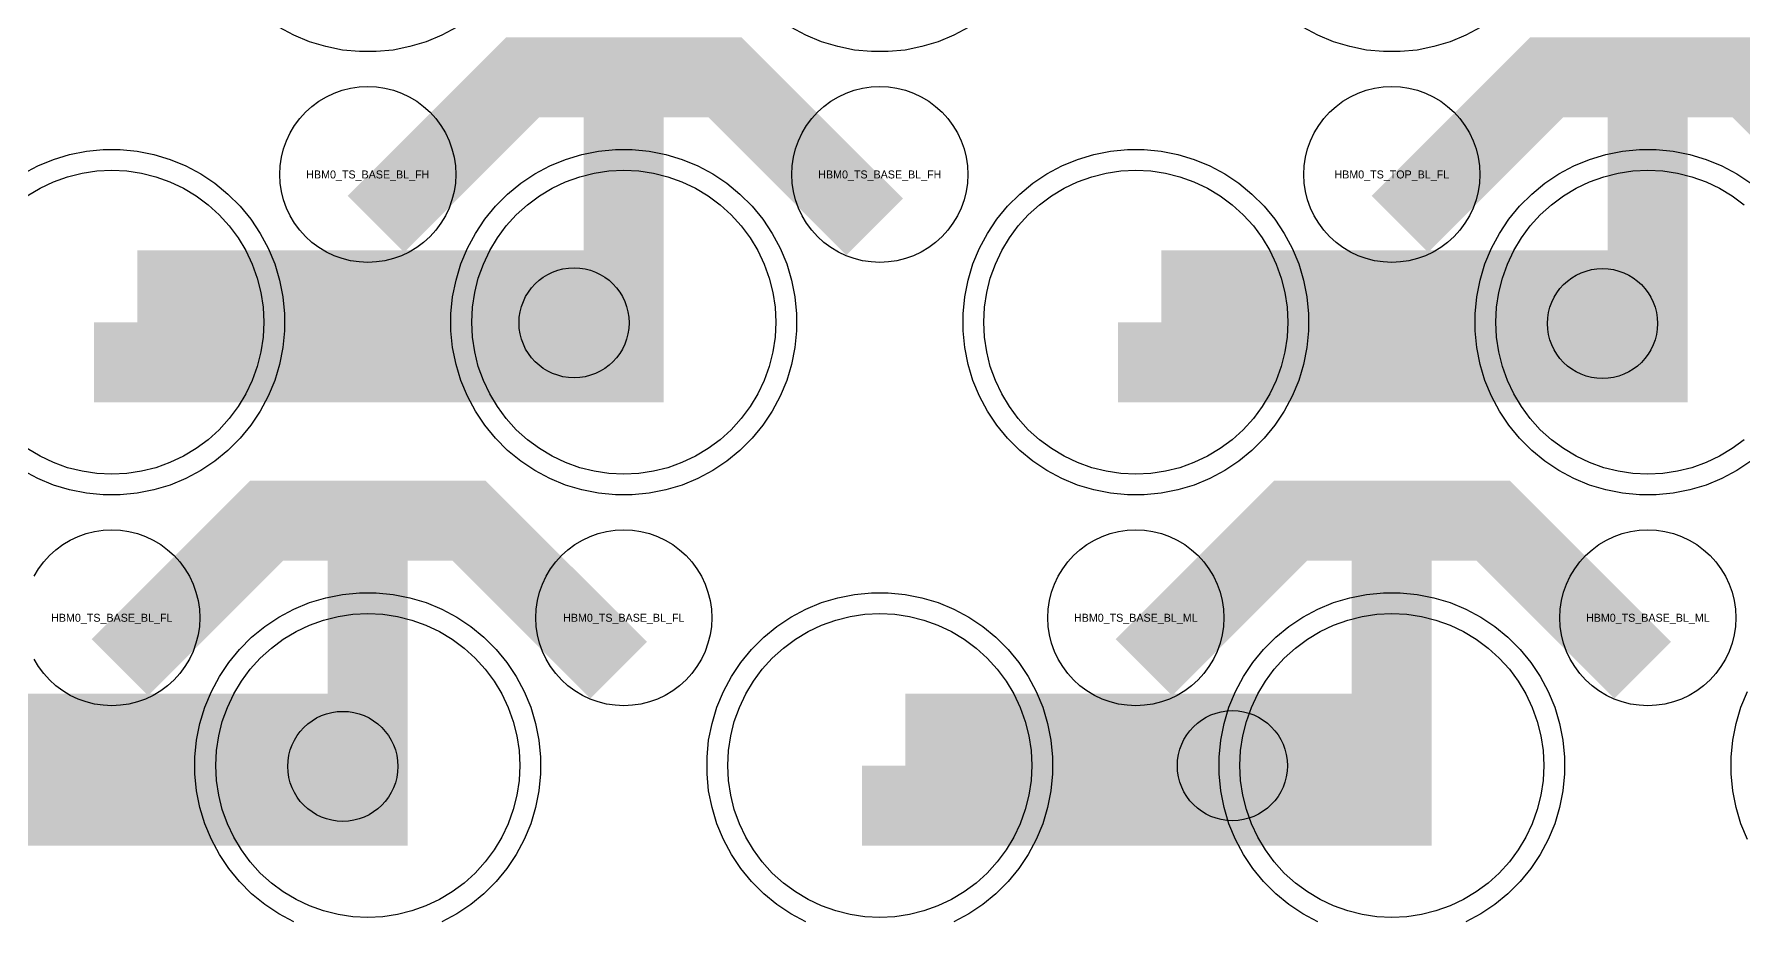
# Model space of a CAD drawing. Extents: x -11880 to 11880, y -14992 to 14992.
# Drawn here: x -2104 to -1570, y -11701 to -11424 of the extents above; entities that cross this region are included whole.
import ezdxf
from ezdxf.enums import TextEntityAlignment as Align

# ---------------------------------------------------------------- set-up
doc = ezdxf.new("R2010")
doc.units = 0
doc.header["$MEASUREMENT"] = 0
for name, color, linetype in [('GDS_775_DT_237', 138, 'CONTINUOUS'), ('RDL1_FS', 34, 'CONTINUOUS'), ('RDL_BS', 160, 'CONTINUOUS')]:
    doc.layers.add(name, color=color, linetype=linetype)

msp = doc.modelspace()

# ---------------------------------------------------------------- linework, layer by layer
at = {"layer": 'RDL1_FS'}
for points in [[(-2106.395, -11474.523), (-2102.395, -11472.125), (-2098.181, -11470.133), (-2093.791, -11468.561), (-2089.268, -11467.429), (-2084.657, -11466.745), (-2080, -11466.516), (-2075.343, -11466.745), (-2070.732, -11467.429), (-2066.209, -11468.561), (-2061.819, -11470.133), (-2057.605, -11472.125), (-2053.605, -11474.523), (-2049.86, -11477.301), (-2046.406, -11480.431), (-2043.276, -11483.885), (-2040.498, -11487.63), (-2038.1, -11491.63), (-2036.108, -11495.844), (-2034.536, -11500.234), (-2033.404, -11504.757), (-2032.72, -11509.368), (-2032.491, -11514.025), (-2032.72, -11518.682), (-2033.404, -11523.293), (-2034.536, -11527.816), (-2036.108, -11532.206), (-2038.1, -11536.42), (-2040.498, -11540.42), (-2043.276, -11544.165), (-2046.406, -11547.619), (-2049.86, -11550.749), (-2053.605, -11553.527), (-2057.605, -11555.925), (-2061.819, -11557.917), (-2066.209, -11559.489), (-2070.732, -11560.621), (-2075.343, -11561.305), (-2080, -11561.534), (-2084.657, -11561.305), (-2089.268, -11560.621), (-2093.791, -11559.489), (-2098.181, -11557.917), (-2102.395, -11555.925), (-2106.395, -11553.527)], [(-1569.86, -11550.749), (-1573.605, -11553.527), (-1577.605, -11555.925), (-1581.819, -11557.917), (-1586.209, -11559.489), (-1590.732, -11560.621), (-1595.343, -11561.305), (-1600, -11561.534), (-1604.657, -11561.305), (-1609.268, -11560.621), (-1613.791, -11559.489), (-1618.181, -11557.917), (-1622.395, -11555.925), (-1626.395, -11553.527), (-1630.14, -11550.749), (-1633.594, -11547.619), (-1636.724, -11544.165), (-1639.502, -11540.42), (-1641.9, -11536.42), (-1643.892, -11532.206), (-1645.464, -11527.816), (-1646.596, -11523.293), (-1647.28, -11518.682), (-1647.509, -11514.025), (-1647.28, -11509.368), (-1646.596, -11504.757), (-1645.464, -11500.234), (-1643.892, -11495.844), (-1641.9, -11491.63), (-1639.502, -11487.63), (-1636.724, -11483.885), (-1633.594, -11480.431), (-1630.14, -11477.301), (-1626.395, -11474.523), (-1622.395, -11472.125), (-1618.181, -11470.133), (-1613.791, -11468.561), (-1609.268, -11467.429), (-1604.657, -11466.745), (-1600, -11466.516), (-1595.343, -11466.745), (-1590.732, -11467.429), (-1586.209, -11468.561), (-1581.819, -11470.133), (-1577.605, -11472.125), (-1573.605, -11474.523), (-1569.86, -11477.301)]]:
    msp.add_lwpolyline(points, dxfattribs=at)
for points in [[(-1920, -11561.534), (-1924.657, -11561.305), (-1929.268, -11560.621), (-1933.791, -11559.489), (-1938.181, -11557.917), (-1942.395, -11555.925), (-1946.395, -11553.527), (-1950.14, -11550.749), (-1953.594, -11547.619), (-1956.724, -11544.165), (-1959.502, -11540.42), (-1961.9, -11536.42), (-1963.892, -11532.206), (-1965.464, -11527.816), (-1966.596, -11523.293), (-1967.28, -11518.682), (-1967.509, -11514.025), (-1967.28, -11509.368), (-1966.596, -11504.757), (-1965.464, -11500.234), (-1963.892, -11495.844), (-1961.9, -11491.63), (-1959.502, -11487.63), (-1956.724, -11483.885), (-1953.594, -11480.431), (-1950.14, -11477.301), (-1946.395, -11474.523), (-1942.395, -11472.125), (-1938.181, -11470.133), (-1933.791, -11468.561), (-1929.268, -11467.429), (-1924.657, -11466.745), (-1920, -11466.516), (-1915.343, -11466.745), (-1910.732, -11467.429), (-1906.209, -11468.561), (-1901.819, -11470.133), (-1897.605, -11472.125), (-1893.605, -11474.523), (-1889.86, -11477.301), (-1886.406, -11480.431), (-1883.276, -11483.885), (-1880.498, -11487.63), (-1878.1, -11491.63), (-1876.108, -11495.844), (-1874.536, -11500.234), (-1873.404, -11504.757), (-1872.72, -11509.368), (-1872.491, -11514.025), (-1872.72, -11518.682), (-1873.404, -11523.293), (-1874.536, -11527.816), (-1876.108, -11532.206), (-1878.1, -11536.42), (-1880.498, -11540.42), (-1883.276, -11544.165), (-1886.406, -11547.619), (-1889.86, -11550.749), (-1893.605, -11553.527), (-1897.605, -11555.925), (-1901.819, -11557.917), (-1906.209, -11559.489), (-1910.732, -11560.621), (-1915.343, -11561.305)], [(-1760, -11561.534), (-1764.657, -11561.305), (-1769.268, -11560.621), (-1773.791, -11559.489), (-1778.181, -11557.917), (-1782.395, -11555.925), (-1786.395, -11553.527), (-1790.14, -11550.749), (-1793.594, -11547.619), (-1796.724, -11544.165), (-1799.502, -11540.42), (-1801.9, -11536.42), (-1803.892, -11532.206), (-1805.464, -11527.816), (-1806.596, -11523.293), (-1807.28, -11518.682), (-1807.509, -11514.025), (-1807.28, -11509.368), (-1806.596, -11504.757), (-1805.464, -11500.234), (-1803.892, -11495.844), (-1801.9, -11491.63), (-1799.502, -11487.63), (-1796.724, -11483.885), (-1793.594, -11480.431), (-1790.14, -11477.301), (-1786.395, -11474.523), (-1782.395, -11472.125), (-1778.181, -11470.133), (-1773.791, -11468.561), (-1769.268, -11467.429), (-1764.657, -11466.745), (-1760, -11466.516), (-1755.343, -11466.745), (-1750.732, -11467.429), (-1746.209, -11468.561), (-1741.819, -11470.133), (-1737.605, -11472.125), (-1733.605, -11474.523), (-1729.86, -11477.301), (-1726.406, -11480.431), (-1723.276, -11483.885), (-1720.498, -11487.63), (-1718.1, -11491.63), (-1716.108, -11495.844), (-1714.536, -11500.234), (-1713.404, -11504.757), (-1712.72, -11509.368), (-1712.491, -11514.025), (-1712.72, -11518.682), (-1713.404, -11523.293), (-1714.536, -11527.816), (-1716.108, -11532.206), (-1718.1, -11536.42), (-1720.498, -11540.42), (-1723.276, -11544.165), (-1726.406, -11547.619), (-1729.86, -11550.749), (-1733.605, -11553.527), (-1737.605, -11555.925), (-1741.819, -11557.917), (-1746.209, -11559.489), (-1750.732, -11560.621), (-1755.343, -11561.305)], [(-2000, -11700.099), (-2004.657, -11699.87), (-2009.268, -11699.186), (-2013.791, -11698.054), (-2018.181, -11696.482), (-2022.395, -11694.49), (-2026.395, -11692.092), (-2030.14, -11689.314), (-2033.594, -11686.184), (-2036.724, -11682.73), (-2039.502, -11678.985), (-2041.9, -11674.985), (-2043.892, -11670.771), (-2045.464, -11666.381), (-2046.596, -11661.858), (-2047.28, -11657.247), (-2047.509, -11652.59), (-2047.28, -11647.933), (-2046.596, -11643.322), (-2045.464, -11638.799), (-2043.892, -11634.409), (-2041.9, -11630.195), (-2039.502, -11626.195), (-2036.724, -11622.45), (-2033.594, -11618.996), (-2030.14, -11615.866), (-2026.395, -11613.088), (-2022.395, -11610.69), (-2018.181, -11608.698), (-2013.791, -11607.126), (-2009.268, -11605.994), (-2004.657, -11605.31), (-2000, -11605.081), (-1995.343, -11605.31), (-1990.732, -11605.994), (-1986.209, -11607.126), (-1981.819, -11608.698), (-1977.605, -11610.69), (-1973.605, -11613.088), (-1969.86, -11615.866), (-1966.406, -11618.996), (-1963.276, -11622.45), (-1960.498, -11626.195), (-1958.1, -11630.195), (-1956.108, -11634.409), (-1954.536, -11638.799), (-1953.404, -11643.322), (-1952.72, -11647.933), (-1952.491, -11652.59), (-1952.72, -11657.247), (-1953.404, -11661.858), (-1954.536, -11666.381), (-1956.108, -11670.771), (-1958.1, -11674.985), (-1960.498, -11678.985), (-1963.276, -11682.73), (-1966.406, -11686.184), (-1969.86, -11689.314), (-1973.605, -11692.092), (-1977.605, -11694.49), (-1981.819, -11696.482), (-1986.209, -11698.054), (-1990.732, -11699.186), (-1995.343, -11699.87)], [(-1840, -11700.099), (-1844.657, -11699.87), (-1849.268, -11699.186), (-1853.791, -11698.054), (-1858.181, -11696.482), (-1862.395, -11694.49), (-1866.395, -11692.092), (-1870.14, -11689.314), (-1873.594, -11686.184), (-1876.724, -11682.73), (-1879.502, -11678.985), (-1881.9, -11674.985), (-1883.892, -11670.771), (-1885.464, -11666.381), (-1886.596, -11661.858), (-1887.28, -11657.247), (-1887.509, -11652.59), (-1887.28, -11647.933), (-1886.596, -11643.322), (-1885.464, -11638.799), (-1883.892, -11634.409), (-1881.9, -11630.195), (-1879.502, -11626.195), (-1876.724, -11622.45), (-1873.594, -11618.996), (-1870.14, -11615.866), (-1866.395, -11613.088), (-1862.395, -11610.69), (-1858.181, -11608.698), (-1853.791, -11607.126), (-1849.268, -11605.994), (-1844.657, -11605.31), (-1840, -11605.081), (-1835.343, -11605.31), (-1830.732, -11605.994), (-1826.209, -11607.126), (-1821.819, -11608.698), (-1817.605, -11610.69), (-1813.605, -11613.088), (-1809.86, -11615.866), (-1806.406, -11618.996), (-1803.276, -11622.45), (-1800.498, -11626.195), (-1798.1, -11630.195), (-1796.108, -11634.409), (-1794.536, -11638.799), (-1793.404, -11643.322), (-1792.72, -11647.933), (-1792.491, -11652.59), (-1792.72, -11657.247), (-1793.404, -11661.858), (-1794.536, -11666.381), (-1796.108, -11670.771), (-1798.1, -11674.985), (-1800.498, -11678.985), (-1803.276, -11682.73), (-1806.406, -11686.184), (-1809.86, -11689.314), (-1813.605, -11692.092), (-1817.605, -11694.49), (-1821.819, -11696.482), (-1826.209, -11698.054), (-1830.732, -11699.186), (-1835.343, -11699.87)], [(-1680, -11700.099), (-1684.657, -11699.87), (-1689.268, -11699.186), (-1693.791, -11698.054), (-1698.181, -11696.482), (-1702.395, -11694.49), (-1706.395, -11692.092), (-1710.14, -11689.314), (-1713.594, -11686.184), (-1716.724, -11682.73), (-1719.502, -11678.985), (-1721.9, -11674.985), (-1723.892, -11670.771), (-1725.464, -11666.381), (-1726.596, -11661.858), (-1727.28, -11657.247), (-1727.509, -11652.59), (-1727.28, -11647.933), (-1726.596, -11643.322), (-1725.464, -11638.799), (-1723.892, -11634.409), (-1721.9, -11630.195), (-1719.502, -11626.195), (-1716.724, -11622.45), (-1713.594, -11618.996), (-1710.14, -11615.866), (-1706.395, -11613.088), (-1702.395, -11610.69), (-1698.181, -11608.698), (-1693.791, -11607.126), (-1689.268, -11605.994), (-1684.657, -11605.31), (-1680, -11605.081), (-1675.343, -11605.31), (-1670.732, -11605.994), (-1666.209, -11607.126), (-1661.819, -11608.698), (-1657.605, -11610.69), (-1653.605, -11613.088), (-1649.86, -11615.866), (-1646.406, -11618.996), (-1643.276, -11622.45), (-1640.498, -11626.195), (-1638.1, -11630.195), (-1636.108, -11634.409), (-1634.536, -11638.799), (-1633.404, -11643.322), (-1632.72, -11647.933), (-1632.491, -11652.59), (-1632.72, -11657.247), (-1633.404, -11661.858), (-1634.536, -11666.381), (-1636.108, -11670.771), (-1638.1, -11674.985), (-1640.498, -11678.985), (-1643.276, -11682.73), (-1646.406, -11686.184), (-1649.86, -11689.314), (-1653.605, -11692.092), (-1657.605, -11694.49), (-1661.819, -11696.482), (-1666.209, -11698.054), (-1670.732, -11699.186), (-1675.343, -11699.87)]]:
    msp.add_lwpolyline(points, close=True, dxfattribs=at)
for points in [[(-2071.998, -11514.025, 45, 45, 0), (-1999.998, -11514.025, 45, 45, 0)], [(-1999.998, -11514.025, 45, 45, 0), (-1927.998, -11514.025, 45, 45, 0)], [(-1751.998, -11514.025, 45, 45, 0), (-1679.998, -11514.025, 45, 45, 0)], [(-1679.998, -11514.025, 45, 45, 0), (-1607.998, -11514.025, 45, 45, 0)], [(-2151.998, -11652.59, 45, 45, 0), (-2079.998, -11652.59, 45, 45, 0)], [(-2079.998, -11652.59, 45, 45, 0), (-2007.998, -11652.59, 45, 45, 0)], [(-1831.998, -11652.59, 45, 45, 0), (-1759.998, -11652.59, 45, 45, 0)], [(-1759.998, -11652.59, 45, 45, 0), (-1687.998, -11652.59, 45, 45, 0)]]:
    msp.add_lwpolyline(points, format="xyseb", dxfattribs=at)
for centre in [(-1935.547, -11514.2), (-1614.181, -11514.444), (-2007.817, -11652.85), (-1729.822, -11652.636)]:
    msp.add_circle(centre, 17.2, dxfattribs=at)
at = {"layer": 'RDL_BS'}
for points in [[(-1920, -11539.025, 25, 25, 0), (-1920, -11425.024, 25, 25, 0)], [(-1600, -11539.025, 25, 25, 0), (-1600, -11425.024, 25, 25, 0)], [(-1997.438, -11483.339, 25, 25, 0), (-1951.623, -11437.524, 25, 25, 0), (-1918.07, -11437.524, 25, 25, 0)], [(-1841.599, -11484.238, 25, 25, 0), (-1888.313, -11437.524, 25, 25, 0), (-1918.071, -11437.524, 25, 25, 0)], [(-1677.438, -11483.339, 25, 25, 0), (-1631.623, -11437.524, 25, 25, 0), (-1598.07, -11437.524, 25, 25, 0)], [(-1521.599, -11484.238, 25, 25, 0), (-1568.313, -11437.524, 25, 25, 0), (-1598.071, -11437.524, 25, 25, 0)], [(-2085.603, -11526.525, 25, 25, 0), (-1907.5, -11526.525, 25, 25, 0)], [(-1765.603, -11526.525, 25, 25, 0), (-1587.5, -11526.525, 25, 25, 0)], [(-2000, -11677.59, 25, 25, 0), (-2000, -11563.589, 25, 25, 0)], [(-1680, -11677.59, 25, 25, 0), (-1680, -11563.589, 25, 25, 0)], [(-2077.438, -11621.904, 25, 25, 0), (-2031.623, -11576.089, 25, 25, 0), (-1998.07, -11576.089, 25, 25, 0)], [(-1921.599, -11622.803, 25, 25, 0), (-1968.313, -11576.089, 25, 25, 0), (-1998.071, -11576.089, 25, 25, 0)], [(-1757.438, -11621.904, 25, 25, 0), (-1711.623, -11576.089, 25, 25, 0), (-1678.07, -11576.089, 25, 25, 0)], [(-1601.599, -11622.803, 25, 25, 0), (-1648.313, -11576.089, 25, 25, 0), (-1678.071, -11576.089, 25, 25, 0)], [(-2165.603, -11665.09, 25, 25, 0), (-1987.5, -11665.09, 25, 25, 0)], [(-1845.603, -11665.09, 25, 25, 0), (-1667.5, -11665.09, 25, 25, 0)]]:
    msp.add_lwpolyline(points, format="xyseb", dxfattribs=at)
for points in [[(-1972.223, -11421.843), (-1976.885, -11424.335), (-1981.795, -11426.366), (-1986.835, -11427.897), (-1992.062, -11428.943), (-1997.356, -11429.46), (-2002.644, -11429.46), (-2007.938, -11428.943), (-2013.165, -11427.897), (-2018.205, -11426.366), (-2023.115, -11424.335), (-2027.777, -11421.843)], [(-1812.223, -11421.843), (-1816.885, -11424.335), (-1821.795, -11426.366), (-1826.835, -11427.897), (-1832.062, -11428.943), (-1837.356, -11429.46), (-1842.644, -11429.46), (-1847.938, -11428.943), (-1853.165, -11427.897), (-1858.205, -11426.366), (-1863.115, -11424.335), (-1867.777, -11421.843)], [(-1652.223, -11421.843), (-1656.885, -11424.335), (-1661.795, -11426.366), (-1666.835, -11427.897), (-1672.062, -11428.943), (-1677.356, -11429.46), (-1682.644, -11429.46), (-1687.938, -11428.943), (-1693.165, -11427.897), (-1698.205, -11426.366), (-1703.115, -11424.335), (-1707.777, -11421.843)], [(-2107.777, -11467.642), (-2103.115, -11465.15), (-2098.205, -11463.119), (-2093.165, -11461.588), (-2087.938, -11460.542), (-2082.644, -11460.025), (-2077.356, -11460.025), (-2072.062, -11460.542), (-2066.835, -11461.588), (-2061.795, -11463.119), (-2056.885, -11465.15), (-2052.223, -11467.642), (-2047.809, -11470.589), (-2043.708, -11473.951), (-2039.926, -11477.733), (-2036.564, -11481.834), (-2033.617, -11486.248), (-2031.125, -11490.91), (-2029.094, -11495.82), (-2027.563, -11500.86), (-2026.517, -11506.087), (-2026, -11511.381), (-2026, -11516.669), (-2026.517, -11521.963), (-2027.563, -11527.19), (-2029.094, -11532.23), (-2031.125, -11537.14), (-2033.617, -11541.802), (-2036.564, -11546.216), (-2039.926, -11550.317), (-2043.708, -11554.099), (-2047.809, -11557.461), (-2052.223, -11560.408), (-2056.885, -11562.9), (-2061.795, -11564.931), (-2066.835, -11566.462), (-2072.062, -11567.508), (-2077.356, -11568.025), (-2082.644, -11568.025), (-2087.938, -11567.508), (-2093.165, -11566.462), (-2098.205, -11564.931), (-2103.115, -11562.9), (-2107.777, -11560.408)], [(-1567.809, -11557.461), (-1572.223, -11560.408), (-1576.885, -11562.9), (-1581.795, -11564.931), (-1586.835, -11566.462), (-1592.062, -11567.508), (-1597.356, -11568.025), (-1602.644, -11568.025), (-1607.938, -11567.508), (-1613.165, -11566.462), (-1618.205, -11564.931), (-1623.115, -11562.9), (-1627.777, -11560.408), (-1632.191, -11557.461), (-1636.292, -11554.099), (-1640.074, -11550.317), (-1643.436, -11546.216), (-1646.383, -11541.802), (-1648.875, -11537.14), (-1650.906, -11532.23), (-1652.437, -11527.19), (-1653.483, -11521.963), (-1654, -11516.669), (-1654, -11511.381), (-1653.483, -11506.087), (-1652.437, -11500.86), (-1650.906, -11495.82), (-1648.875, -11490.91), (-1646.383, -11486.248), (-1643.436, -11481.834), (-1640.074, -11477.733), (-1636.292, -11473.951), (-1632.191, -11470.589), (-1627.777, -11467.642), (-1623.115, -11465.15), (-1618.205, -11463.119), (-1613.165, -11461.588), (-1607.938, -11460.542), (-1602.644, -11460.025), (-1597.356, -11460.025), (-1592.062, -11460.542), (-1586.835, -11461.588), (-1581.795, -11463.119), (-1576.885, -11465.15), (-1572.223, -11467.642), (-1567.809, -11470.589)], [(-2104.25, -11593.446), (-2102.857, -11591.122), (-2101.254, -11588.959), (-2099.442, -11586.96), (-2097.443, -11585.148), (-2095.28, -11583.545), (-2092.956, -11582.152), (-2090.519, -11581), (-2087.984, -11580.093), (-2085.365, -11579.436), (-2082.693, -11579.04), (-2080, -11578.908), (-2077.307, -11579.04), (-2074.635, -11579.436), (-2072.016, -11580.093), (-2069.481, -11581), (-2067.044, -11582.152), (-2064.72, -11583.545), (-2062.557, -11585.148), (-2060.558, -11586.96), (-2058.746, -11588.959), (-2057.143, -11591.122), (-2055.75, -11593.446), (-2054.598, -11595.883), (-2053.691, -11598.418), (-2053.034, -11601.037), (-2052.638, -11603.709), (-2052.506, -11606.402), (-2052.638, -11609.095), (-2053.034, -11611.767), (-2053.691, -11614.386), (-2054.598, -11616.921), (-2055.75, -11619.358), (-2057.143, -11621.682), (-2058.746, -11623.845), (-2060.558, -11625.844), (-2062.557, -11627.656), (-2064.72, -11629.259), (-2067.044, -11630.652), (-2069.481, -11631.804), (-2072.016, -11632.711), (-2074.635, -11633.368), (-2077.307, -11633.764), (-2080, -11633.896), (-2082.693, -11633.764), (-2085.365, -11633.368), (-2087.984, -11632.711), (-2090.519, -11631.804), (-2092.956, -11630.652), (-2095.28, -11629.259), (-2097.443, -11627.656), (-2099.442, -11625.844), (-2101.254, -11623.845), (-2102.857, -11621.682), (-2104.25, -11619.358)], [(-2023.115, -11701.465), (-2027.777, -11698.973), (-2032.191, -11696.026), (-2036.292, -11692.664), (-2040.074, -11688.882), (-2043.436, -11684.781), (-2046.383, -11680.367), (-2048.875, -11675.705), (-2050.906, -11670.795), (-2052.437, -11665.755), (-2053.483, -11660.528), (-2054, -11655.234), (-2054, -11649.946), (-2053.483, -11644.652), (-2052.437, -11639.425), (-2050.906, -11634.385), (-2048.875, -11629.475), (-2046.383, -11624.813), (-2043.436, -11620.399), (-2040.074, -11616.298), (-2036.292, -11612.516), (-2032.191, -11609.154), (-2027.777, -11606.207), (-2023.115, -11603.715), (-2018.205, -11601.684), (-2013.165, -11600.153), (-2007.938, -11599.107), (-2002.644, -11598.59), (-1997.356, -11598.59), (-1992.062, -11599.107), (-1986.835, -11600.153), (-1981.795, -11601.684), (-1976.885, -11603.715), (-1972.223, -11606.207), (-1967.809, -11609.154), (-1963.708, -11612.516), (-1959.926, -11616.298), (-1956.564, -11620.399), (-1953.617, -11624.813), (-1951.125, -11629.475), (-1949.094, -11634.385), (-1947.563, -11639.425), (-1946.517, -11644.652), (-1946, -11649.946), (-1946, -11655.234), (-1946.517, -11660.528), (-1947.563, -11665.755), (-1949.094, -11670.795), (-1951.125, -11675.705), (-1953.617, -11680.367), (-1956.564, -11684.781), (-1959.926, -11688.882), (-1963.708, -11692.664), (-1967.809, -11696.026), (-1972.223, -11698.973), (-1976.885, -11701.465)], [(-1863.115, -11701.465), (-1867.777, -11698.973), (-1872.191, -11696.026), (-1876.292, -11692.664), (-1880.074, -11688.882), (-1883.436, -11684.781), (-1886.383, -11680.367), (-1888.875, -11675.705), (-1890.906, -11670.795), (-1892.437, -11665.755), (-1893.483, -11660.528), (-1894, -11655.234), (-1894, -11649.946), (-1893.483, -11644.652), (-1892.437, -11639.425), (-1890.906, -11634.385), (-1888.875, -11629.475), (-1886.383, -11624.813), (-1883.436, -11620.399), (-1880.074, -11616.298), (-1876.292, -11612.516), (-1872.191, -11609.154), (-1867.777, -11606.207), (-1863.115, -11603.715), (-1858.205, -11601.684), (-1853.165, -11600.153), (-1847.938, -11599.107), (-1842.644, -11598.59), (-1837.356, -11598.59), (-1832.062, -11599.107), (-1826.835, -11600.153), (-1821.795, -11601.684), (-1816.885, -11603.715), (-1812.223, -11606.207), (-1807.809, -11609.154), (-1803.708, -11612.516), (-1799.926, -11616.298), (-1796.564, -11620.399), (-1793.617, -11624.813), (-1791.125, -11629.475), (-1789.094, -11634.385), (-1787.563, -11639.425), (-1786.517, -11644.652), (-1786, -11649.946), (-1786, -11655.234), (-1786.517, -11660.528), (-1787.563, -11665.755), (-1789.094, -11670.795), (-1791.125, -11675.705), (-1793.617, -11680.367), (-1796.564, -11684.781), (-1799.926, -11688.882), (-1803.708, -11692.664), (-1807.809, -11696.026), (-1812.223, -11698.973), (-1816.885, -11701.465)], [(-1703.115, -11701.465), (-1707.777, -11698.973), (-1712.191, -11696.026), (-1716.292, -11692.664), (-1720.074, -11688.882), (-1723.436, -11684.781), (-1726.383, -11680.367), (-1728.875, -11675.705), (-1730.906, -11670.795), (-1732.437, -11665.755), (-1733.483, -11660.528), (-1734, -11655.234), (-1734, -11649.946), (-1733.483, -11644.652), (-1732.437, -11639.425), (-1730.906, -11634.385), (-1728.875, -11629.475), (-1726.383, -11624.813), (-1723.436, -11620.399), (-1720.074, -11616.298), (-1716.292, -11612.516), (-1712.191, -11609.154), (-1707.777, -11606.207), (-1703.115, -11603.715), (-1698.205, -11601.684), (-1693.165, -11600.153), (-1687.938, -11599.107), (-1682.644, -11598.59), (-1677.356, -11598.59), (-1672.062, -11599.107), (-1666.835, -11600.153), (-1661.795, -11601.684), (-1656.885, -11603.715), (-1652.223, -11606.207), (-1647.809, -11609.154), (-1643.708, -11612.516), (-1639.926, -11616.298), (-1636.564, -11620.399), (-1633.617, -11624.813), (-1631.125, -11629.475), (-1629.094, -11634.385), (-1627.563, -11639.425), (-1626.517, -11644.652), (-1626, -11649.946), (-1626, -11655.234), (-1626.517, -11660.528), (-1627.563, -11665.755), (-1629.094, -11670.795), (-1631.125, -11675.705), (-1633.617, -11680.367), (-1636.564, -11684.781), (-1639.926, -11688.882), (-1643.708, -11692.664), (-1647.809, -11696.026), (-1652.223, -11698.973), (-1656.885, -11701.465)], [(-1568.875, -11675.705), (-1570.906, -11670.795), (-1572.437, -11665.755), (-1573.483, -11660.528), (-1574, -11655.234), (-1574, -11649.946), (-1573.483, -11644.652), (-1572.437, -11639.425), (-1570.906, -11634.385), (-1568.875, -11629.475)]]:
    msp.add_lwpolyline(points, dxfattribs=at)
for points in [[(-2000, -11495.331), (-2002.693, -11495.199), (-2005.365, -11494.803), (-2007.984, -11494.146), (-2010.519, -11493.239), (-2012.956, -11492.087), (-2015.28, -11490.694), (-2017.443, -11489.091), (-2019.442, -11487.279), (-2021.254, -11485.28), (-2022.857, -11483.117), (-2024.25, -11480.793), (-2025.402, -11478.356), (-2026.309, -11475.821), (-2026.966, -11473.202), (-2027.362, -11470.53), (-2027.494, -11467.837), (-2027.362, -11465.144), (-2026.966, -11462.472), (-2026.309, -11459.853), (-2025.402, -11457.318), (-2024.25, -11454.881), (-2022.857, -11452.557), (-2021.254, -11450.394), (-2019.442, -11448.395), (-2017.443, -11446.583), (-2015.28, -11444.98), (-2012.956, -11443.587), (-2010.519, -11442.435), (-2007.984, -11441.528), (-2005.365, -11440.871), (-2002.693, -11440.475), (-2000, -11440.343), (-1997.307, -11440.475), (-1994.635, -11440.871), (-1992.016, -11441.528), (-1989.481, -11442.435), (-1987.044, -11443.587), (-1984.72, -11444.98), (-1982.557, -11446.583), (-1980.558, -11448.395), (-1978.746, -11450.394), (-1977.143, -11452.557), (-1975.75, -11454.881), (-1974.598, -11457.318), (-1973.691, -11459.853), (-1973.034, -11462.472), (-1972.638, -11465.144), (-1972.506, -11467.837), (-1972.638, -11470.53), (-1973.034, -11473.202), (-1973.691, -11475.821), (-1974.598, -11478.356), (-1975.75, -11480.793), (-1977.143, -11483.117), (-1978.746, -11485.28), (-1980.558, -11487.279), (-1982.557, -11489.091), (-1984.72, -11490.694), (-1987.044, -11492.087), (-1989.481, -11493.239), (-1992.016, -11494.146), (-1994.635, -11494.803), (-1997.307, -11495.199)], [(-1840, -11495.331), (-1842.693, -11495.199), (-1845.365, -11494.803), (-1847.984, -11494.146), (-1850.519, -11493.239), (-1852.956, -11492.087), (-1855.28, -11490.694), (-1857.443, -11489.091), (-1859.442, -11487.279), (-1861.254, -11485.28), (-1862.857, -11483.117), (-1864.25, -11480.793), (-1865.402, -11478.356), (-1866.309, -11475.821), (-1866.966, -11473.202), (-1867.362, -11470.53), (-1867.494, -11467.837), (-1867.362, -11465.144), (-1866.966, -11462.472), (-1866.309, -11459.853), (-1865.402, -11457.318), (-1864.25, -11454.881), (-1862.857, -11452.557), (-1861.254, -11450.394), (-1859.442, -11448.395), (-1857.443, -11446.583), (-1855.28, -11444.98), (-1852.956, -11443.587), (-1850.519, -11442.435), (-1847.984, -11441.528), (-1845.365, -11440.871), (-1842.693, -11440.475), (-1840, -11440.343), (-1837.307, -11440.475), (-1834.635, -11440.871), (-1832.016, -11441.528), (-1829.481, -11442.435), (-1827.044, -11443.587), (-1824.72, -11444.98), (-1822.557, -11446.583), (-1820.558, -11448.395), (-1818.746, -11450.394), (-1817.143, -11452.557), (-1815.75, -11454.881), (-1814.598, -11457.318), (-1813.691, -11459.853), (-1813.034, -11462.472), (-1812.638, -11465.144), (-1812.506, -11467.837), (-1812.638, -11470.53), (-1813.034, -11473.202), (-1813.691, -11475.821), (-1814.598, -11478.356), (-1815.75, -11480.793), (-1817.143, -11483.117), (-1818.746, -11485.28), (-1820.558, -11487.279), (-1822.557, -11489.091), (-1824.72, -11490.694), (-1827.044, -11492.087), (-1829.481, -11493.239), (-1832.016, -11494.146), (-1834.635, -11494.803), (-1837.307, -11495.199)], [(-1680, -11495.331), (-1682.693, -11495.199), (-1685.365, -11494.803), (-1687.984, -11494.146), (-1690.519, -11493.239), (-1692.956, -11492.087), (-1695.28, -11490.694), (-1697.443, -11489.091), (-1699.442, -11487.279), (-1701.254, -11485.28), (-1702.857, -11483.117), (-1704.25, -11480.793), (-1705.402, -11478.356), (-1706.309, -11475.821), (-1706.966, -11473.202), (-1707.362, -11470.53), (-1707.494, -11467.837), (-1707.362, -11465.144), (-1706.966, -11462.472), (-1706.309, -11459.853), (-1705.402, -11457.318), (-1704.25, -11454.881), (-1702.857, -11452.557), (-1701.254, -11450.394), (-1699.442, -11448.395), (-1697.443, -11446.583), (-1695.28, -11444.98), (-1692.956, -11443.587), (-1690.519, -11442.435), (-1687.984, -11441.528), (-1685.365, -11440.871), (-1682.693, -11440.475), (-1680, -11440.343), (-1677.307, -11440.475), (-1674.635, -11440.871), (-1672.016, -11441.528), (-1669.481, -11442.435), (-1667.044, -11443.587), (-1664.72, -11444.98), (-1662.557, -11446.583), (-1660.558, -11448.395), (-1658.746, -11450.394), (-1657.143, -11452.557), (-1655.75, -11454.881), (-1654.598, -11457.318), (-1653.691, -11459.853), (-1653.034, -11462.472), (-1652.638, -11465.144), (-1652.506, -11467.837), (-1652.638, -11470.53), (-1653.034, -11473.202), (-1653.691, -11475.821), (-1654.598, -11478.356), (-1655.75, -11480.793), (-1657.143, -11483.117), (-1658.746, -11485.28), (-1660.558, -11487.279), (-1662.557, -11489.091), (-1664.72, -11490.694), (-1667.044, -11492.087), (-1669.481, -11493.239), (-1672.016, -11494.146), (-1674.635, -11494.803), (-1677.307, -11495.199)], [(-1922.644, -11568.025), (-1927.938, -11567.508), (-1933.165, -11566.462), (-1938.205, -11564.931), (-1943.115, -11562.9), (-1947.777, -11560.408), (-1952.191, -11557.461), (-1956.292, -11554.099), (-1960.074, -11550.317), (-1963.436, -11546.216), (-1966.383, -11541.802), (-1968.875, -11537.14), (-1970.906, -11532.23), (-1972.437, -11527.19), (-1973.483, -11521.963), (-1974, -11516.669), (-1974, -11511.381), (-1973.483, -11506.087), (-1972.437, -11500.86), (-1970.906, -11495.82), (-1968.875, -11490.91), (-1966.383, -11486.248), (-1963.436, -11481.834), (-1960.074, -11477.733), (-1956.292, -11473.951), (-1952.191, -11470.589), (-1947.777, -11467.642), (-1943.115, -11465.15), (-1938.205, -11463.119), (-1933.165, -11461.588), (-1927.938, -11460.542), (-1922.644, -11460.025), (-1917.356, -11460.025), (-1912.062, -11460.542), (-1906.835, -11461.588), (-1901.795, -11463.119), (-1896.885, -11465.15), (-1892.223, -11467.642), (-1887.809, -11470.589), (-1883.708, -11473.951), (-1879.926, -11477.733), (-1876.564, -11481.834), (-1873.617, -11486.248), (-1871.125, -11490.91), (-1869.094, -11495.82), (-1867.563, -11500.86), (-1866.517, -11506.087), (-1866, -11511.381), (-1866, -11516.669), (-1866.517, -11521.963), (-1867.563, -11527.19), (-1869.094, -11532.23), (-1871.125, -11537.14), (-1873.617, -11541.802), (-1876.564, -11546.216), (-1879.926, -11550.317), (-1883.708, -11554.099), (-1887.809, -11557.461), (-1892.223, -11560.408), (-1896.885, -11562.9), (-1901.795, -11564.931), (-1906.835, -11566.462), (-1912.062, -11567.508), (-1917.356, -11568.025)], [(-1762.644, -11568.025), (-1767.938, -11567.508), (-1773.165, -11566.462), (-1778.205, -11564.931), (-1783.115, -11562.9), (-1787.777, -11560.408), (-1792.191, -11557.461), (-1796.292, -11554.099), (-1800.074, -11550.317), (-1803.436, -11546.216), (-1806.383, -11541.802), (-1808.875, -11537.14), (-1810.906, -11532.23), (-1812.437, -11527.19), (-1813.483, -11521.963), (-1814, -11516.669), (-1814, -11511.381), (-1813.483, -11506.087), (-1812.437, -11500.86), (-1810.906, -11495.82), (-1808.875, -11490.91), (-1806.383, -11486.248), (-1803.436, -11481.834), (-1800.074, -11477.733), (-1796.292, -11473.951), (-1792.191, -11470.589), (-1787.777, -11467.642), (-1783.115, -11465.15), (-1778.205, -11463.119), (-1773.165, -11461.588), (-1767.938, -11460.542), (-1762.644, -11460.025), (-1757.356, -11460.025), (-1752.062, -11460.542), (-1746.835, -11461.588), (-1741.795, -11463.119), (-1736.885, -11465.15), (-1732.223, -11467.642), (-1727.809, -11470.589), (-1723.708, -11473.951), (-1719.926, -11477.733), (-1716.564, -11481.834), (-1713.617, -11486.248), (-1711.125, -11490.91), (-1709.094, -11495.82), (-1707.563, -11500.86), (-1706.517, -11506.087), (-1706, -11511.381), (-1706, -11516.669), (-1706.517, -11521.963), (-1707.563, -11527.19), (-1709.094, -11532.23), (-1711.125, -11537.14), (-1713.617, -11541.802), (-1716.564, -11546.216), (-1719.926, -11550.317), (-1723.708, -11554.099), (-1727.809, -11557.461), (-1732.223, -11560.408), (-1736.885, -11562.9), (-1741.795, -11564.931), (-1746.835, -11566.462), (-1752.062, -11567.508), (-1757.356, -11568.025)], [(-1920, -11633.896), (-1922.693, -11633.764), (-1925.365, -11633.368), (-1927.984, -11632.711), (-1930.519, -11631.804), (-1932.956, -11630.652), (-1935.28, -11629.259), (-1937.443, -11627.656), (-1939.442, -11625.844), (-1941.254, -11623.845), (-1942.857, -11621.682), (-1944.25, -11619.358), (-1945.402, -11616.921), (-1946.309, -11614.386), (-1946.966, -11611.767), (-1947.362, -11609.095), (-1947.494, -11606.402), (-1947.362, -11603.709), (-1946.966, -11601.037), (-1946.309, -11598.418), (-1945.402, -11595.883), (-1944.25, -11593.446), (-1942.857, -11591.122), (-1941.254, -11588.959), (-1939.442, -11586.96), (-1937.443, -11585.148), (-1935.28, -11583.545), (-1932.956, -11582.152), (-1930.519, -11581), (-1927.984, -11580.093), (-1925.365, -11579.436), (-1922.693, -11579.04), (-1920, -11578.908), (-1917.307, -11579.04), (-1914.635, -11579.436), (-1912.016, -11580.093), (-1909.481, -11581), (-1907.044, -11582.152), (-1904.72, -11583.545), (-1902.557, -11585.148), (-1900.558, -11586.96), (-1898.746, -11588.959), (-1897.143, -11591.122), (-1895.75, -11593.446), (-1894.598, -11595.883), (-1893.691, -11598.418), (-1893.034, -11601.037), (-1892.638, -11603.709), (-1892.506, -11606.402), (-1892.638, -11609.095), (-1893.034, -11611.767), (-1893.691, -11614.386), (-1894.598, -11616.921), (-1895.75, -11619.358), (-1897.143, -11621.682), (-1898.746, -11623.845), (-1900.558, -11625.844), (-1902.557, -11627.656), (-1904.72, -11629.259), (-1907.044, -11630.652), (-1909.481, -11631.804), (-1912.016, -11632.711), (-1914.635, -11633.368), (-1917.307, -11633.764)], [(-1760, -11633.896), (-1762.693, -11633.764), (-1765.365, -11633.368), (-1767.984, -11632.711), (-1770.519, -11631.804), (-1772.956, -11630.652), (-1775.28, -11629.259), (-1777.443, -11627.656), (-1779.442, -11625.844), (-1781.254, -11623.845), (-1782.857, -11621.682), (-1784.25, -11619.358), (-1785.402, -11616.921), (-1786.309, -11614.386), (-1786.966, -11611.767), (-1787.362, -11609.095), (-1787.494, -11606.402), (-1787.362, -11603.709), (-1786.966, -11601.037), (-1786.309, -11598.418), (-1785.402, -11595.883), (-1784.25, -11593.446), (-1782.857, -11591.122), (-1781.254, -11588.959), (-1779.442, -11586.96), (-1777.443, -11585.148), (-1775.28, -11583.545), (-1772.956, -11582.152), (-1770.519, -11581), (-1767.984, -11580.093), (-1765.365, -11579.436), (-1762.693, -11579.04), (-1760, -11578.908), (-1757.307, -11579.04), (-1754.635, -11579.436), (-1752.016, -11580.093), (-1749.481, -11581), (-1747.044, -11582.152), (-1744.72, -11583.545), (-1742.557, -11585.148), (-1740.558, -11586.96), (-1738.746, -11588.959), (-1737.143, -11591.122), (-1735.75, -11593.446), (-1734.598, -11595.883), (-1733.691, -11598.418), (-1733.034, -11601.037), (-1732.638, -11603.709), (-1732.506, -11606.402), (-1732.638, -11609.095), (-1733.034, -11611.767), (-1733.691, -11614.386), (-1734.598, -11616.921), (-1735.75, -11619.358), (-1737.143, -11621.682), (-1738.746, -11623.845), (-1740.558, -11625.844), (-1742.557, -11627.656), (-1744.72, -11629.259), (-1747.044, -11630.652), (-1749.481, -11631.804), (-1752.016, -11632.711), (-1754.635, -11633.368), (-1757.307, -11633.764)], [(-1600, -11633.896), (-1602.693, -11633.764), (-1605.365, -11633.368), (-1607.984, -11632.711), (-1610.519, -11631.804), (-1612.956, -11630.652), (-1615.28, -11629.259), (-1617.443, -11627.656), (-1619.442, -11625.844), (-1621.254, -11623.845), (-1622.857, -11621.682), (-1624.25, -11619.358), (-1625.402, -11616.921), (-1626.309, -11614.386), (-1626.966, -11611.767), (-1627.362, -11609.095), (-1627.494, -11606.402), (-1627.362, -11603.709), (-1626.966, -11601.037), (-1626.309, -11598.418), (-1625.402, -11595.883), (-1624.25, -11593.446), (-1622.857, -11591.122), (-1621.254, -11588.959), (-1619.442, -11586.96), (-1617.443, -11585.148), (-1615.28, -11583.545), (-1612.956, -11582.152), (-1610.519, -11581), (-1607.984, -11580.093), (-1605.365, -11579.436), (-1602.693, -11579.04), (-1600, -11578.908), (-1597.307, -11579.04), (-1594.635, -11579.436), (-1592.016, -11580.093), (-1589.481, -11581), (-1587.044, -11582.152), (-1584.72, -11583.545), (-1582.557, -11585.148), (-1580.558, -11586.96), (-1578.746, -11588.959), (-1577.143, -11591.122), (-1575.75, -11593.446), (-1574.598, -11595.883), (-1573.691, -11598.418), (-1573.034, -11601.037), (-1572.638, -11603.709), (-1572.506, -11606.402), (-1572.638, -11609.095), (-1573.034, -11611.767), (-1573.691, -11614.386), (-1574.598, -11616.921), (-1575.75, -11619.358), (-1577.143, -11621.682), (-1578.746, -11623.845), (-1580.558, -11625.844), (-1582.557, -11627.656), (-1584.72, -11629.259), (-1587.044, -11630.652), (-1589.481, -11631.804), (-1592.016, -11632.711), (-1594.635, -11633.368), (-1597.307, -11633.764)]]:
    msp.add_lwpolyline(points, close=True, dxfattribs=at)

# ---------------------------------------------------------------- texts
at = {"layer": 'GDS_775_DT_237'}
for s, p in [('HBM0_TS_BASE_BL_FH', (-2000, -11467.837)), ('HBM0_TS_BASE_BL_FH', (-2000, -11467.837)), ('HBM0_TS_BASE_BL_FH', (-1840, -11467.837)), ('HBM0_TS_BASE_BL_FH', (-1840, -11467.837)), ('HBM0_TS_TOP_BL_FL', (-1680, -11467.837)), ('HBM0_TS_TOP_BL_FL', (-1680, -11467.837)), ('HBM0_TS_BASE_BL_FL', (-2080, -11606.402)), ('HBM0_TS_BASE_BL_FL', (-2080, -11606.402)), ('HBM0_TS_BASE_BL_FL', (-1920, -11606.402)), ('HBM0_TS_BASE_BL_FL', (-1920, -11606.402)), ('HBM0_TS_BASE_BL_ML', (-1760, -11606.402)), ('HBM0_TS_BASE_BL_ML', (-1760, -11606.402)), ('HBM0_TS_BASE_BL_ML', (-1600, -11606.402)), ('HBM0_TS_BASE_BL_ML', (-1600, -11606.402))]:
    msp.add_text(s, height=2.5, dxfattribs=at).set_placement(p, align=Align.MIDDLE_CENTER)

doc.saveas('drawing.dxf')
